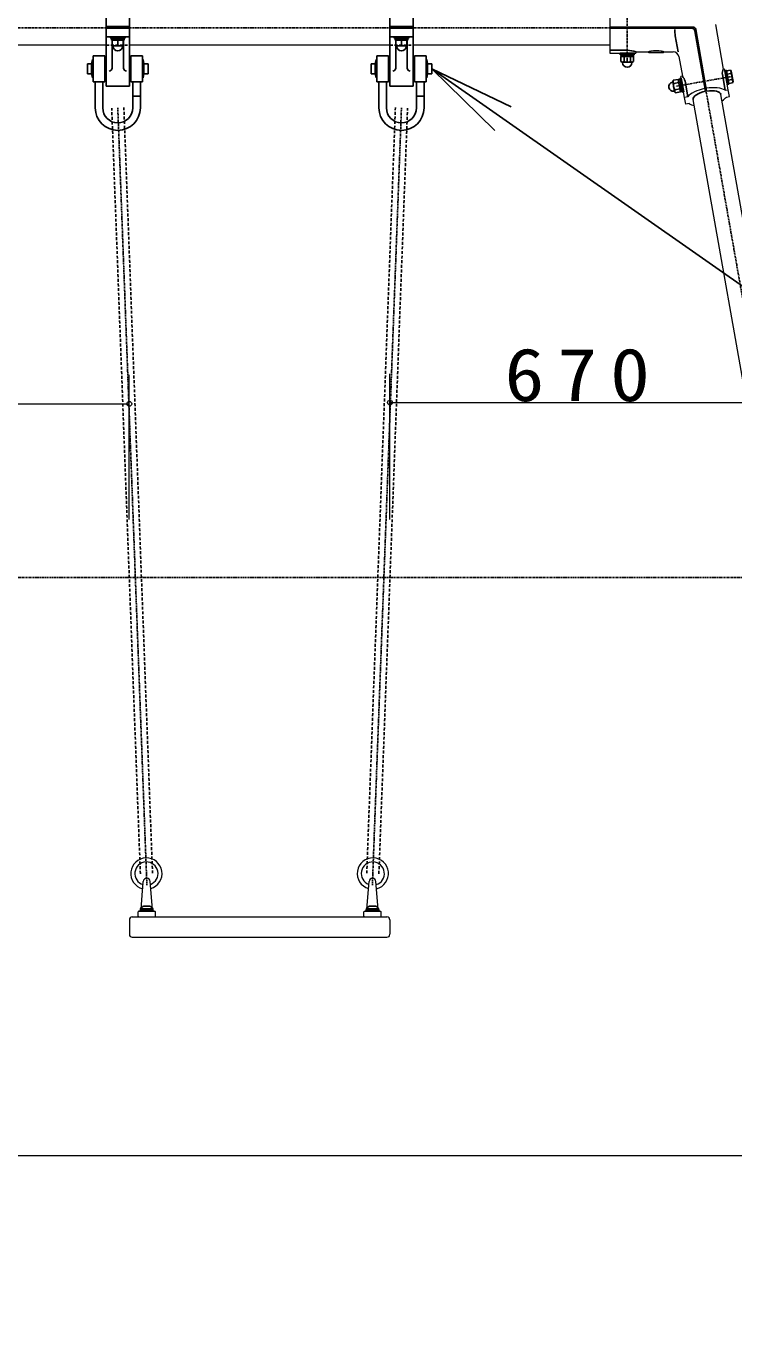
# Model space of a CAD drawing. Units: millimetres, scale not verified. Extents: x -35408 to 50, y -49934 to 13350.
# Drawn here: x -13173 to -11951, y 2603 to 4853 of the extents above; entities that cross this region are included whole.
import ezdxf

# ---------------------------------------------------------------- set-up
doc = ezdxf.new("R2010")
doc.units = ezdxf.units.MM
doc.linetypes.add('USER2', pattern=[6, 3, -1, 1, -1])
doc.linetypes.add('USER4', pattern=[8, 5, -3])
doc.layers.add('線', color=2, linetype='Continuous', lineweight=25)
doc.layers.add('補助', color=2, linetype='Continuous', lineweight=25)
doc.styles.add('ＭＳ ゴシック', font='')
doc.styles.get('ＭＳ ゴシック').set_extended_font_data('MS Gothic')

# ---------------------------------------------------------------- blocks, each defined once
blk = doc.blocks.new('dimension_origin')
at = {"color": 0, "linetype": 'Continuous', "lineweight": -2}
blk.add_circle((0, 0), 1.25, dxfattribs=at)

msp = doc.modelspace()

# ---------------------------------------------------------------- linework, layer by layer
at = {"layer": '線', "color": 20, "linetype": 'USER2'}
for p, q in [((-12135, 4910), (-12135, 4790)), ((-12020, 4850), (-14825, 4850)), ((-11621.904, 2602.706), (-12017.833, 4848.132)), ((-11952.587, 4766.041), (-12051.068, 4748.677)), ((-12964.776, 3368.106), (-13015, 4711.5)), ((-12575.224, 3368.106), (-12525, 4711.5)), ((-11875.327, 3900), (-17774.673, 3900))]:
    msp.add_line(p, q, dxfattribs=at)
at = {"layer": '線'}
for p, q in [((-13035, 4888.25), (-13035, 4749)), ((-12995, 4888.25), (-12995, 4749)), ((-12545, 4888.25), (-12545, 4749)), ((-12505, 4888.25), (-12505, 4749)), ((-13035, 4852.25), (-12995, 4852.25)), ((-13035, 4849), (-12995, 4849)), ((-12545, 4852.25), (-12505, 4852.25)), ((-12545, 4849), (-12505, 4849)), ((-12165, 4851), (-12021.468, 4851)), ((-12165, 4849), (-12023.248, 4849)), ((-12018.324, 4844.868), (-11999.872, 4740.222)), ((-12016.544, 4846.868), (-11997.804, 4740.587)), ((-13035, 4834), (-12995, 4834)), ((-13027, 4834), (-13003, 4834)), ((-13027, 4831.5), (-13027, 4834)), ((-13027, 4831.5), (-13003, 4831.5)), ((-13025.75, 4831.5), (-13004.25, 4831.5)), ((-13025.75, 4831.5), (-13025.75, 4828.5)), ((-13025.75, 4828.5), (-13004.25, 4828.5)), ((-13025, 4829), (-13025, 4780.084)), ((-13024.5, 4828.5), (-13024.5, 4818.789)), ((-13024.5, 4828.5), (-13005.5, 4828.5)), ((-13024.5, 4818.789), (-13024, 4818.5)), ((-13024, 4818.5), (-13006, 4818.5)), ((-13023, 4818), (-13023, 4818.5)), ((-13015.167, 4828.5), (-13015.971, 4831.5)), ((-13015, 4828.5), (-13015, 4819.637)), ((-13014.029, 4828.5), (-13014.833, 4831.5)), ((-13007, 4818), (-13007, 4818.5)), ((-13005.5, 4818.789), (-13006, 4818.5)), ((-13005.5, 4828.5), (-13005.5, 4818.789)), ((-13005, 4829), (-13005, 4780.084)), ((-13004.25, 4831.5), (-13004.25, 4828.5)), ((-13003, 4834), (-13003, 4831.5)), ((-12545, 4834), (-12505, 4834)), ((-12537, 4834), (-12513, 4834)), ((-12537, 4831.5), (-12537, 4834)), ((-12537, 4831.5), (-12513, 4831.5)), ((-12535.75, 4831.5), (-12514.25, 4831.5)), ((-12535.75, 4831.5), (-12535.75, 4828.5)), ((-12535.75, 4828.5), (-12514.25, 4828.5)), ((-12535, 4829), (-12535, 4780.084)), ((-12534.5, 4828.5), (-12534.5, 4818.789)), ((-12534.5, 4828.5), (-12515.5, 4828.5)), ((-12534.5, 4818.789), (-12534, 4818.5)), ((-12534, 4818.5), (-12516, 4818.5)), ((-12533, 4818), (-12533, 4818.5)), ((-12525.167, 4828.5), (-12525.971, 4831.5)), ((-12525, 4828.5), (-12525, 4819.637)), ((-12524.029, 4828.5), (-12524.833, 4831.5)), ((-12517, 4818), (-12517, 4818.5)), ((-12515.5, 4818.789), (-12516, 4818.5)), ((-12515.5, 4828.5), (-12515.5, 4818.789)), ((-12515, 4829), (-12515, 4780.084)), ((-12514.25, 4831.5), (-12514.25, 4828.5)), ((-12513, 4834), (-12513, 4831.5)), ((-12052.001, 4835.744), (-12047.153, 4808.25)), ((-13060.258, 4787.481), (-13058.724, 4794.852)), ((-13058.724, 4794.852), (-13057.5, 4794.598)), ((-13057.5, 4801.5), (-13037.5, 4801.5)), ((-13057.5, 4801.5), (-13057.5, 4756.5)), ((-13057.5, 4794.598), (-13057.5, 4763.402)), ((-13037.5, 4801.5), (-13037.5, 4756.5)), ((-12972.5, 4801.5), (-12992.5, 4801.5)), ((-12992.5, 4801.5), (-12992.5, 4756.5)), ((-12972.5, 4801.5), (-12972.5, 4756.5)), ((-12971.276, 4794.852), (-12972.5, 4794.598)), ((-12972.5, 4794.598), (-12972.5, 4763.402)), ((-12969.742, 4787.481), (-12971.276, 4794.852)), ((-12570.258, 4787.481), (-12568.724, 4794.852)), ((-12568.724, 4794.852), (-12567.5, 4794.598)), ((-12567.5, 4801.5), (-12547.5, 4801.5)), ((-12567.5, 4801.5), (-12567.5, 4756.5)), ((-12567.5, 4794.598), (-12567.5, 4763.402)), ((-12547.5, 4801.5), (-12547.5, 4756.5)), ((-12482.5, 4801.5), (-12502.5, 4801.5)), ((-12502.5, 4801.5), (-12502.5, 4756.5)), ((-12482.5, 4801.5), (-12482.5, 4756.5)), ((-12481.276, 4794.852), (-12482.5, 4794.598)), ((-12482.5, 4794.598), (-12482.5, 4763.402)), ((-12479.742, 4787.481), (-12481.276, 4794.852)), ((-12164.98, 4810.886), (-12135, 4810.886)), ((-12123, 4805.75), (-12147, 4805.75)), ((-12147, 4805.75), (-12147, 4803.25)), ((-12123, 4803.25), (-12147, 4803.25)), ((-12124.03, 4800.25), (-12145.97, 4800.25)), ((-12145.97, 4800.25), (-12145.97, 4791.387)), ((-12145.75, 4803.25), (-12124.25, 4803.25)), ((-12145.75, 4803.25), (-12145.75, 4800.25)), ((-12145.75, 4800.25), (-12124.25, 4800.25)), ((-12140.485, 4800.25), (-12140.485, 4791.387)), ((-12135.167, 4800.25), (-12135.971, 4803.25)), ((-12134.029, 4800.25), (-12134.833, 4803.25)), ((-12129.515, 4800.25), (-12129.515, 4791.387)), ((-12124.25, 4803.25), (-12124.25, 4800.25)), ((-12124.03, 4800.25), (-12124.03, 4791.387)), ((-12123, 4803.25), (-12123, 4805.75)), ((-13060.259, 4787.5), (-13067.5, 4787.5)), ((-13067.5, 4787.5), (-13067.5, 4770.5)), ((-13067.5, 4770.5), (-13060.259, 4770.5)), ((-13060.258, 4787.481), (-13060.258, 4770.519)), ((-13060.258, 4770.519), (-13058.724, 4763.148)), ((-13035, 4787.5), (-13037.5, 4787.5)), ((-13037.5, 4770.5), (-13035, 4770.5)), ((-12992.5, 4787.5), (-12995.011, 4787.5)), ((-12995.011, 4770.5), (-12992.5, 4770.5)), ((-12969.742, 4770.519), (-12971.276, 4763.148)), ((-12962.5, 4787.5), (-12969.744, 4787.5)), ((-12969.744, 4770.5), (-12962.5, 4770.5)), ((-12969.742, 4787.481), (-12969.742, 4770.519)), ((-12962.5, 4770.5), (-12962.5, 4787.5)), ((-12570.259, 4787.5), (-12577.5, 4787.5)), ((-12577.5, 4787.5), (-12577.5, 4770.5)), ((-12577.5, 4770.5), (-12570.259, 4770.5)), ((-12570.258, 4787.481), (-12570.258, 4770.519)), ((-12570.258, 4770.519), (-12568.724, 4763.148)), ((-12545, 4787.5), (-12547.5, 4787.5)), ((-12547.5, 4770.5), (-12545, 4770.5)), ((-12502.5, 4787.5), (-12505.011, 4787.5)), ((-12505.011, 4770.5), (-12502.5, 4770.5)), ((-12479.742, 4770.519), (-12481.276, 4763.148)), ((-12472.5, 4787.5), (-12479.744, 4787.5)), ((-12479.744, 4770.5), (-12472.5, 4770.5)), ((-12479.742, 4787.481), (-12479.742, 4770.519)), ((-12472.5, 4770.5), (-12472.5, 4787.5)), ((-12145.97, 4791.387), (-12144, 4790.25)), ((-12126, 4790.25), (-12144, 4790.25)), ((-12143, 4789.75), (-12143, 4790.25)), ((-12127, 4789.75), (-12127, 4790.25)), ((-12124.03, 4791.387), (-12126, 4790.25)), ((-11963.741, 4776.318), (-11966.203, 4775.884)), ((-11962.036, 4752.249), (-11966.203, 4775.884)), ((-11959.574, 4752.683), (-11963.741, 4776.318)), ((-11963.562, 4775.304), (-11956.804, 4776.495)), ((-11959.753, 4753.698), (-11963.562, 4775.304)), ((-11962.61, 4769.902), (-11955.851, 4771.094)), ((-11956.804, 4776.495), (-11955.342, 4774.753)), ((-11952.216, 4757.026), (-11955.342, 4774.753)), ((-13058.724, 4763.148), (-13057.5, 4763.402)), ((-13057.5, 4756.5), (-13037.5, 4756.5)), ((-13054, 4756.5), (-13054, 4711.5)), ((-13041, 4756.5), (-13041, 4711.5)), ((-13035, 4749), (-12995, 4749)), ((-12972.5, 4756.5), (-12992.5, 4756.5)), ((-12989, 4756.5), (-12989, 4727.5)), ((-12976, 4756.5), (-12976, 4727.5)), ((-12971.276, 4763.148), (-12972.5, 4763.402)), ((-12568.724, 4763.148), (-12567.5, 4763.402)), ((-12567.5, 4756.5), (-12547.5, 4756.5)), ((-12564, 4756.5), (-12564, 4711.5)), ((-12551, 4756.5), (-12551, 4711.5)), ((-12545, 4749), (-12505, 4749)), ((-12482.5, 4756.5), (-12502.5, 4756.5)), ((-12499, 4756.5), (-12499, 4727.5)), ((-12486, 4756.5), (-12486, 4727.5)), ((-12481.276, 4763.148), (-12482.5, 4763.402)), ((-12056.702, 4755.865), (-12056.21, 4755.952)), ((-12055.605, 4759.074), (-12056.383, 4756.937)), ((-12053.258, 4739.21), (-12056.383, 4756.937)), ((-12046.877, 4760.613), (-12055.605, 4759.074)), ((-12045.925, 4755.211), (-12054.653, 4753.672)), ((-12043.067, 4739.007), (-12046.877, 4760.613)), ((-12043.885, 4760.918), (-12046.839, 4760.397)), ((-12046.839, 4760.397), (-12043.106, 4739.223)), ((-12045.001, 4749.975), (-12042.187, 4751.287)), ((-12044.804, 4748.853), (-12041.989, 4750.166)), ((-12041.64, 4762.583), (-12044.102, 4762.149)), ((-12039.934, 4738.513), (-12044.102, 4762.149)), ((-12043.885, 4760.918), (-12040.151, 4739.744)), ((-12037.472, 4738.947), (-12041.64, 4762.583)), ((-12030.349, 4730.443), (-12035.133, 4757.574)), ((-11965.821, 4741.82), (-11970.605, 4768.952)), ((-11962.036, 4752.249), (-11959.574, 4752.683)), ((-11960.705, 4759.099), (-11953.947, 4760.291)), ((-11959.753, 4753.698), (-11952.994, 4754.889)), ((-11952.994, 4754.889), (-11952.216, 4757.026)), ((-12989, 4731.5), (-12976, 4731.5)), ((-12989, 4711.5), (-12989, 4727.5)), ((-12976, 4711.5), (-12976, 4727.5)), ((-12499, 4731.5), (-12486, 4731.5)), ((-12499, 4711.5), (-12499, 4727.5)), ((-12486, 4711.5), (-12486, 4727.5)), ((-12053.924, 4740.108), (-12053.431, 4740.195)), ((-12051.796, 4737.468), (-12053.258, 4739.21)), ((-12044.02, 4744.408), (-12052.748, 4742.869)), ((-12043.067, 4739.007), (-12051.796, 4737.468)), ((-12040.151, 4739.744), (-12043.106, 4739.223)), ((-12039.934, 4738.513), (-12037.472, 4738.947)), ((-12970, 3331.902), (-12960, 3331.902)), ((-12580, 3331.902), (-12570, 3331.902)), ((-12975.75, 3326.102), (-12954.25, 3326.102)), ((-12975.75, 3326.102), (-12975.75, 3323.102)), ((-12975.75, 3323.102), (-12954.25, 3323.102)), ((-12975.5, 3327.102), (-12975.5, 3326.102)), ((-12975.5, 3327.102), (-12954.5, 3327.102)), ((-12975.5, 3326.102), (-12954.5, 3326.102)), ((-12955.389, 3323.102), (-12956.192, 3326.102)), ((-12954.25, 3323.102), (-12955.054, 3326.102)), ((-12954.5, 3327.102), (-12954.5, 3326.102)), ((-12954.25, 3326.102), (-12954.25, 3323.102)), ((-12585.75, 3326.102), (-12564.25, 3326.102)), ((-12585.75, 3326.102), (-12585.75, 3323.102)), ((-12585.75, 3323.102), (-12564.25, 3323.102)), ((-12585.5, 3327.102), (-12585.5, 3326.102)), ((-12585.5, 3327.102), (-12564.5, 3327.102)), ((-12585.5, 3326.102), (-12564.5, 3326.102)), ((-12565.389, 3323.102), (-12566.192, 3326.102)), ((-12564.25, 3323.102), (-12565.054, 3326.102)), ((-12564.5, 3327.102), (-12564.5, 3326.102)), ((-12564.25, 3326.102), (-12564.25, 3323.102))]:
    msp.add_line(p, q, dxfattribs=at)
at = {"layer": '線', "color": 7, "lineweight": 13}
for p, q in [((-12165, 4891.75), (-12165, 4851)), ((-12165, 4849), (-12165, 4808.25)), ((-11982.761, 4855.391), (-11969.186, 4778.404)), ((-13035, 4819.75), (-13635, 4819.75)), ((-12545, 4819.75), (-12995, 4819.75)), ((-12165, 4819.75), (-12505, 4819.75)), ((-12165, 4808.25), (-12165, 4805.75)), ((-12165, 4805.75), (-12120, 4805.75)), ((-12120.02, 4808.25), (-12097.5, 4808.25)), ((-12120, 4808.25), (-12120, 4805.75)), ((-12097.5, 4806.75), (-12097.5, 4808.25)), ((-12072.5, 4806.75), (-12097.5, 4806.75)), ((-12072.5, 4806.75), (-12072.5, 4808.25)), ((-12072.5, 4808.25), (-12055.544, 4808.25)), ((-12045.696, 4799.986), (-12039.699, 4765.971)), ((-11969.186, 4778.404), (-11966.724, 4778.839)), ((-11960.367, 4742.782), (-11966.724, 4778.839)), ((-12039.699, 4765.971), (-12042.161, 4765.537)), ((-12035.803, 4729.481), (-12042.161, 4765.537)), ((-12030.349, 4730.443), (-12035.803, 4729.481)), ((-12033.741, 4717.787), (-12035.803, 4729.481)), ((-11647.186, 2606.15), (-12020.985, 4726.065)), ((-11599.325, 2614.589), (-11973.123, 4734.504)), ((-11965.821, 4741.82), (-11960.367, 4742.782)), ((-11963.759, 4730.126), (-11958.305, 4731.088)), ((-11958.305, 4731.088), (-11960.367, 4742.782)), ((-12028.287, 4718.748), (-12033.741, 4717.787)), ((-12974.712, 3326.791), (-12970.982, 3374.569)), ((-12955.288, 3326.791), (-12959.018, 3374.569)), ((-12584.712, 3326.791), (-12580.982, 3374.569)), ((-12565.288, 3326.791), (-12569.018, 3374.569)), ((-12995, 3308.102), (-12995, 3283.102)), ((-12990, 3313.102), (-12550, 3313.102)), ((-12980, 3314.302), (-12980, 3321.902)), ((-12978.8, 3323.102), (-12951.2, 3323.102)), ((-12978.8, 3313.102), (-12951.2, 3313.102)), ((-12950, 3314.302), (-12950, 3321.902)), ((-12590, 3314.302), (-12590, 3321.902)), ((-12588.8, 3323.102), (-12561.2, 3323.102)), ((-12588.8, 3313.102), (-12561.2, 3313.102)), ((-12560, 3314.302), (-12560, 3321.902)), ((-12545, 3308.102), (-12545, 3283.102)), ((-12990, 3278.102), (-12550, 3278.102)), ((-11699, 2900), (-14800.7, 2900))]:
    msp.add_line(p, q, dxfattribs=at)
at = {"layer": '線', "linetype": 'USER4'}
for p, q in [((-13021, 4852.25), (-13021, 4849)), ((-13009, 4852.25), (-13009, 4849)), ((-12531, 4852.25), (-12531, 4849)), ((-12519, 4852.25), (-12519, 4849))]:
    msp.add_line(p, q, dxfattribs=at)
at = {"layer": '線', "color": 4, "linetype": 'USER4'}
for p, q in [((-13035, 4819.75), (-12995, 4819.75)), ((-12545, 4819.75), (-12505, 4819.75)), ((-12976.016, 3387.7), (-13025.493, 4711.108)), ((-12955.03, 3388.485), (-13004.507, 4711.892)), ((-12584.969, 3388.485), (-12535.493, 4711.892)), ((-12563.984, 3387.7), (-12514.507, 4711.108))]:
    msp.add_line(p, q, dxfattribs=at)
at = {"layer": '線'}
for centre, radius, start, end in [((-12023.248, 4844), 5, 10, 90), ((-12021.468, 4846), 5, 10, 90), ((-13030, 4829), 5, 0, 90), ((-13019.75, 4832.508), 13.72, 249.74445, 290.25555), ((-13015, 4818), 8, 180, 0), ((-13010.25, 4832.508), 13.72, 249.74445, 290.25555), ((-13000, 4829), 5, 90, 180), ((-12540, 4829), 5, 0, 90), ((-12529.75, 4832.508), 13.72, 249.74445, 290.25555), ((-12525, 4818), 8, 180, 0), ((-12520.25, 4832.508), 13.72, 249.74445, 290.25555), ((-12510, 4829), 5, 90, 180), ((-12135.056, 4766.565), 44.321, 70.14052, 89.92721), ((-13030, 4780.084), 5, 270, 0), ((-13000, 4780.084), 5, 180, 270), ((-12540, 4780.084), 5, 270, 0), ((-12510, 4780.084), 5, 180, 270), ((-12143.227, 4796.137), 5.485, 240.00001, 299.99999), ((-12135, 4789.75), 8, 180, 0), ((-12135, 4804.046), 13.796, 246.57346, 293.42654), ((-12126.773, 4796.137), 5.485, 240.00001, 299.99999), ((-11953.254, 4771.181), 17.493, 155.61012, 187.32058), ((-11961.005, 4772.97), 5.485, 340.00001, 39.99999), ((-11967.365, 4763.494), 13.796, 346.57346, 33.42654), ((-12055.313, 4747.987), 8, 100, 280), ((-12050.451, 4757.198), 5.485, 160.00001, 219.99999), ((-12041.234, 4750.469), 13.796, 166.57346, 213.42654), ((-12052.199, 4753.734), 17.493, 12.67942, 44.38988), ((-11958.148, 4756.765), 5.485, 340.00001, 39.99999), ((-12047.594, 4740.993), 5.485, 160.00001, 219.99999), ((-13015, 4711.5), 39, 180, 0), ((-13015, 4711.5), 26, 180, 0), ((-12525, 4711.5), 39, 180, 0), ((-12525, 4711.5), 26, 180, 0), ((-12965, 3320.622), 12.339, 113.90552, 148.31866), ((-12965, 3320.622), 12.339, 31.68134, 66.09448), ((-12575, 3320.622), 12.339, 113.90552, 148.31866), ((-12575, 3320.622), 12.339, 31.68134, 66.09448)]:
    msp.add_arc(centre, radius, start, end, dxfattribs=at)
at = {"layer": '線', "color": 7, "lineweight": 13}
for centre, radius, start, end in [((-12055.544, 4798.25), 10, 10, 90), ((-12965.523, 3388.092), 27, 92.14107, 256.17924), ((-12965.523, 3388.092), 20, 92.14107, 252.8573), ((-12965.523, 3388.092), 27, 286.07159, 92.14107), ((-12965.523, 3388.092), 20, 290.22522, 92.14107), ((-12574.477, 3388.092), 27, 87.85894, 253.92842), ((-12574.477, 3388.092), 20, 87.85894, 249.77479), ((-12574.477, 3388.092), 20, 287.14271, 87.85894), ((-12574.477, 3388.092), 27, 283.82077, 87.85894), ((-12965, 3374.102), 6, 4.46422, 175.53578), ((-12575, 3374.102), 6, 4.46422, 175.53578), ((-12990, 3308.102), 5, 90, 180), ((-12978.8, 3321.902), 1.2, 90, 180), ((-12978.8, 3314.302), 1.2, 180, 270), ((-12978.7, 3327.102), 4, 270, 355.53578), ((-12951.3, 3327.102), 4, 184.46422, 270), ((-12951.2, 3321.902), 1.2, 0, 90), ((-12951.2, 3314.302), 1.2, 270, 0), ((-12588.8, 3321.902), 1.2, 90, 180), ((-12588.8, 3314.302), 1.2, 180, 270), ((-12588.7, 3327.102), 4, 270, 355.53578), ((-12561.3, 3327.102), 4, 184.46422, 270), ((-12561.2, 3321.902), 1.2, 0, 90), ((-12561.2, 3314.302), 1.2, 270, 0), ((-12550, 3308.102), 5, 0, 90), ((-12990, 3283.102), 5, 180, 270), ((-12550, 3283.102), 5, 270, 0)]:
    msp.add_arc(centre, radius, start, end, dxfattribs=at)
at = {"layer": '線'}
for centre, major_axis, ratio, start_param, end_param in [((-12014.579, 4842.343), (-8.601, 48.779), 0.767184, 1.34157699, 1.57079633), ((-12085, 4808.25), (12.5, 0), 0.145033, 6.28318531, 9.42477796), ((-11994.887, 4730.666), (26.097, 4.602), 0.390731, 1.69374738, 3.14159265), ((-11999.22, 4729.902), (26.097, 4.602), 0.390731, 0, 1.44784528)]:
    msp.add_ellipse(centre, major_axis=major_axis, ratio=ratio, start_param=start_param, end_param=end_param, dxfattribs=at)
at = {"layer": '線', "color": 7, "lineweight": 13}
for centre, start_param, end_param in [((-11994.887, 4730.666), 1.65642725, 2.73898224), ((-11999.22, 4729.902), 0.40261041, 1.4851654), ((-11999.22, 4729.902), 5.48410815, 5.8805749), ((-11994.887, 4730.666), 3.54420306, 3.94066981)]:
    msp.add_ellipse(centre, major_axis=(37.423, 6.599), ratio=0.398766, start_param=start_param, end_param=end_param, dxfattribs=at)
at = {"layer": '補助'}
for p, q in [((-12363.967, 4672.485), (-12472.5, 4779)), ((-12335.288, 4713.442), (-12472.5, 4779)), ((-12472.5, 4779), (-12349.627, 4692.964)), ((-12349.627, 4692.964), (-11574.325, 4150.091))]:
    msp.add_line(p, q, dxfattribs=at)
at = {"layer": '補助', "lineweight": 13}
for p, q in [((-12995.168, 4000), (-12995.168, 4250)), ((-12544.831, 4000), (-12544.831, 4252.05)), ((-13674.831, 4200), (-12995.168, 4200)), ((-12544.831, 4202.05), (-11875.327, 4202.05))]:
    msp.add_line(p, q, dxfattribs=at)

# ---------------------------------------------------------------- block references
at = {"layer": '補助', "lineweight": 13, "xscale": 3.33, "yscale": 3.33, "rotation": 180}
msp.add_blockref('dimension_origin', (-12995.168, 4200), dxfattribs=at)
at = {"layer": '補助', "lineweight": 13, "xscale": 3.33, "yscale": 3.33}
msp.add_blockref('dimension_origin', (-12544.831, 4202.05), dxfattribs=at)

# ---------------------------------------------------------------- texts
at = {"layer": '補助', "insert": (-12210.079, 4203.05), "char_height": 91.64, "attachment_point": 8, "style": 'ＭＳ ゴシック'}
msp.add_mtext('\\T1.33;\\W1.1;670', dxfattribs=at)

doc.saveas('drawing.dxf')
